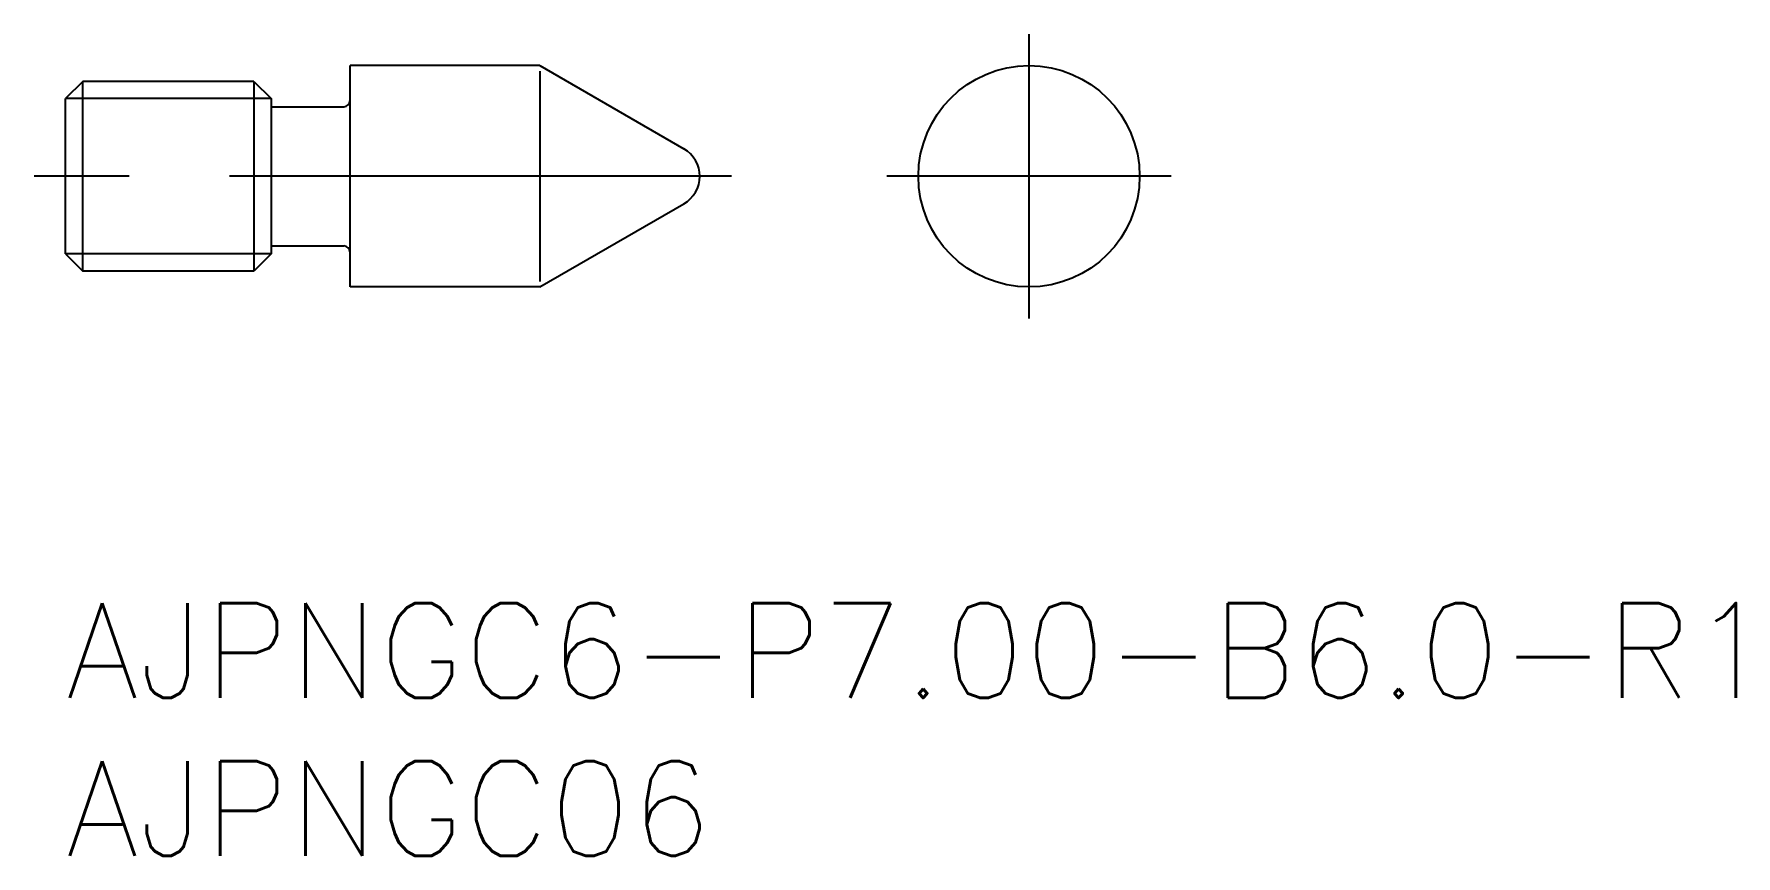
# Model space of a CAD drawing. Extents: x -1 to 52.8, y -8 to 18.
import ezdxf

# ---------------------------------------------------------------- set-up
doc = ezdxf.new("R2010")
doc.units = 0
doc.header["$LTSCALE"] = 0.5
doc.linetypes.add('CENTER', pattern=[50.8, 31.75, -6.35, 6.35, -6.35])
for name, color, linetype in [('MSM_CENTER', 1, 'CENTER'), ('MSM_CONTINUOUS', 7, 'CONTINUOUS'), ('MSM_NARROW', 5, 'CONTINUOUS'), ('MSM_PART_NUMBER', 7, 'CONTINUOUS')]:
    doc.layers.add(name, color=color, linetype=linetype)
doc.styles.get("Standard").update_dxf_attribs({"font": 'txt.shx', "height": 1, "bigfont": 'bigfont.shx'})

# ---------------------------------------------------------------- blocks, each defined once
blk = doc.blocks.new('*U14')
at = {"layer": 'MSM_PART_NUMBER'}
blk.add_text('AJPNGC6-P7.00-B6.0-R1', height=3, dxfattribs=at).set_placement((0, -3))
blk = doc.blocks.new('*U15')
at = {"layer": 'MSM_PART_NUMBER'}
blk.add_text('AJPNGC06', height=3, dxfattribs=at).set_placement((0, -8))

msp = doc.modelspace()

# ---------------------------------------------------------------- linework, layer by layer
at = {"layer": 'MSM_CENTER'}
for p, q in [((30.477, 18), (30.477, 9)), ((21.062, 13.5), (-1, 13.5)), ((34.977, 13.5), (25.977, 13.5))]:
    msp.add_line(p, q, dxfattribs=at)
at = {"layer": 'MSM_CONTINUOUS'}
for p, q in [((15, 17), (9, 17)), ((9, 10), (9, 17)), ((15, 17), (19.562, 14.366)), ((0.542, 16.5), (0, 15.958)), ((5.958, 16.5), (0.542, 16.5)), ((0.542, 10.5), (0.542, 16.5)), ((5.958, 16.5), (6.5, 15.958)), ((5.958, 16.5), (5.958, 10.5)), ((0, 11.042), (0, 15.958)), ((6.5, 15.958), (6.5, 11.042)), ((6.5, 15.7), (8.8, 15.7)), ((15, 10), (19.562, 12.634)), ((0, 11.042), (0.542, 10.5)), ((6.5, 11.042), (5.958, 10.5)), ((6.5, 11.3), (8.8, 11.3)), ((5.958, 10.5), (0.542, 10.5)), ((15, 10), (9, 10))]:
    msp.add_line(p, q, dxfattribs=at)
msp.add_circle((30.477, 13.5), 3.5, dxfattribs=at)
for centre, radius, start, end in [((8.8, 15.9), 0.2, 270, 0), ((19.062, 13.5), 1, 300, 60), ((8.8, 11.1), 0.2, 0, 90)]:
    msp.add_arc(centre, radius, start, end, dxfattribs=at)
at = {"layer": 'MSM_NARROW'}
for p, q in [((15, 16.825), (15, 10.175)), ((6.5, 15.958), (0, 15.958)), ((6.5, 11.042), (0, 11.042))]:
    msp.add_line(p, q, dxfattribs=at)

# ---------------------------------------------------------------- block references
at = {"layer": 'MSM_CONTINUOUS'}
for name in ['*U14', '*U15']:
    msp.add_blockref(name, (0, 0), dxfattribs=at)

doc.saveas('drawing.dxf')
